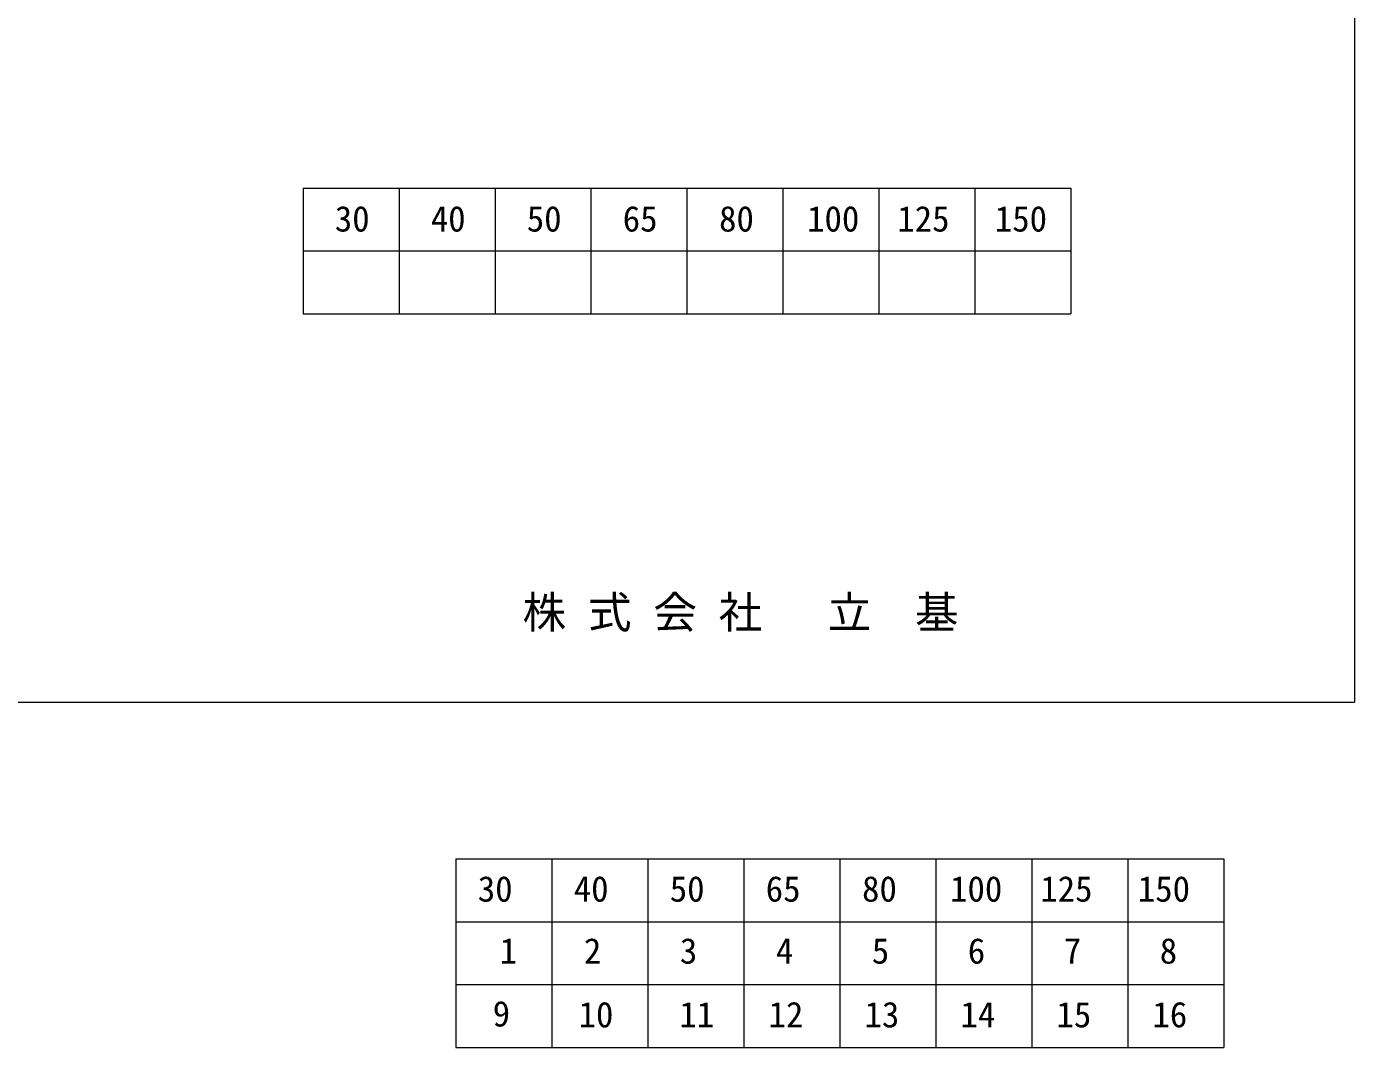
# Model space of a CAD drawing. Units: millimetres, scale not verified. Extents: x -4890 to 18490, y -2335 to 2335.
# Drawn here: x 3368 to 4890, y -2335 to -1166 of the extents above; entities that cross this region are included whole.
import ezdxf
from ezdxf.enums import TextEntityAlignment as Align

# ---------------------------------------------------------------- set-up
doc = ezdxf.new("R2010")
doc.units = ezdxf.units.MM
doc.header["$LTSCALE"] = 10
for name, color, linetype, lineweight in [('0-2_waku', 7, 'Continuous', 18), ('0-E_文字１', 7, 'Continuous', 18), ('1-5_文字２', 7, 'Continuous', 5)]:
    doc.layers.add(name, color=color, linetype=linetype, lineweight=lineweight)
doc.styles.add('ＭＳ ゴシック', font='')
doc.styles.get('ＭＳ ゴシック').set_extended_font_data('MS Gothic')

msp = doc.modelspace()

# ---------------------------------------------------------------- linework, layer by layer
at = {"layer": '0-2_waku'}
for p, q in [((4889.94, 2335.39), (4889.94, -1939.61)), ((3684.94, -1350.61), (3684.94, -1494.61)), ((3684.94, -1350.61), (3684.94, -1494.61)), ((3684.94, -1350.61), (3684.94, -1494.61)), ((3684.94, -1350.61), (3684.94, -1494.61)), ((3684.94, -1350.61), (4564.94, -1350.61)), ((3794.94, -1350.61), (3794.94, -1494.61)), ((3904.94, -1350.61), (3904.94, -1494.61)), ((3904.94, -1350.61), (3904.94, -1494.61)), ((4014.94, -1350.61), (4014.94, -1494.61)), ((4124.94, -1350.61), (4124.94, -1494.61)), ((4234.94, -1350.61), (4234.94, -1494.61)), ((4344.94, -1350.61), (4344.94, -1494.61)), ((4454.94, -1350.61), (4454.94, -1494.61)), ((4564.94, -1350.61), (4564.94, -1494.61)), ((3684.94, -1422.61), (4564.94, -1422.61)), ((3684.94, -1494.61), (4564.94, -1494.61)), ((-1230.06, -1939.61), (4889.94, -1939.61)), ((-1230.06, -1939.61), (4889.94, -1939.61))]:
    msp.add_line(p, q, dxfattribs=at)
at = {"layer": '1-5_文字２'}
for p, q in [((3860.07, -2119.17), (3860.07, -2263.17)), ((3860.07, -2119.17), (3860.07, -2263.17)), ((3860.07, -2119.17), (3860.07, -2263.17)), ((3860.07, -2119.17), (3860.07, -2263.17)), ((3860.07, -2119.17), (4740.07, -2119.17)), ((3860.07, -2119.17), (3860.07, -2263.17)), ((3860.07, -2119.17), (3860.07, -2263.17)), ((3860.07, -2119.17), (3860.07, -2263.17)), ((3860.07, -2119.17), (3860.07, -2263.17)), ((3860.07, -2119.17), (4740.07, -2119.17)), ((3970.07, -2119.17), (3970.07, -2263.17)), ((3970.07, -2119.17), (3970.07, -2263.17)), ((4080.07, -2119.17), (4080.07, -2263.17)), ((4080.07, -2119.17), (4080.07, -2263.17)), ((4080.07, -2119.17), (4080.07, -2263.17)), ((4080.07, -2119.17), (4080.07, -2263.17)), ((4190.07, -2119.17), (4190.07, -2263.17)), ((4190.07, -2119.17), (4190.07, -2263.17)), ((4300.07, -2119.17), (4300.07, -2263.17)), ((4300.07, -2119.17), (4300.07, -2263.17)), ((4410.07, -2119.17), (4410.07, -2263.17)), ((4410.07, -2119.17), (4410.07, -2263.17)), ((4520.07, -2119.17), (4520.07, -2263.17)), ((4520.07, -2119.17), (4520.07, -2263.17)), ((4630.07, -2119.17), (4630.07, -2263.17)), ((4630.07, -2119.17), (4630.07, -2263.17)), ((4740.07, -2119.17), (4740.07, -2263.17)), ((4740.07, -2119.17), (4740.07, -2263.17)), ((3860.07, -2191.17), (4740.07, -2191.17)), ((3860.07, -2191.17), (4740.07, -2191.17)), ((3860.07, -2263.17), (4740.07, -2263.17)), ((3860.07, -2263.17), (4740.07, -2263.17)), ((3860.07, -2263.17), (3860.07, -2335.17)), ((3860.07, -2263.17), (3860.07, -2335.17)), ((3860.07, -2263.17), (3860.07, -2335.17)), ((3860.07, -2263.17), (3860.07, -2335.17)), ((3860.07, -2263.17), (4740.07, -2263.17)), ((3860.07, -2263.17), (3860.07, -2335.17)), ((3860.07, -2263.17), (3860.07, -2335.17)), ((3860.07, -2263.17), (3860.07, -2335.17)), ((3860.07, -2263.17), (3860.07, -2335.17)), ((3860.07, -2263.17), (4740.07, -2263.17)), ((3970.07, -2263.17), (3970.07, -2335.17)), ((3970.07, -2263.17), (3970.07, -2335.17)), ((4080.07, -2263.17), (4080.07, -2335.17)), ((4080.07, -2263.17), (4080.07, -2335.17)), ((4080.07, -2263.17), (4080.07, -2335.17)), ((4080.07, -2263.17), (4080.07, -2335.17)), ((4190.07, -2263.17), (4190.07, -2335.17)), ((4190.07, -2263.17), (4190.07, -2335.17)), ((4300.07, -2263.17), (4300.07, -2335.17)), ((4300.07, -2263.17), (4300.07, -2335.17)), ((4410.07, -2263.17), (4410.07, -2335.17)), ((4410.07, -2263.17), (4410.07, -2335.17)), ((4520.07, -2263.17), (4520.07, -2335.17)), ((4520.07, -2263.17), (4520.07, -2335.17)), ((4630.07, -2263.17), (4630.07, -2335.17)), ((4630.07, -2263.17), (4630.07, -2335.17)), ((4740.07, -2263.17), (4740.07, -2335.17)), ((4740.07, -2263.17), (4740.07, -2335.17)), ((3860.07, -2335.17), (4740.07, -2335.17)), ((3860.07, -2335.17), (4740.07, -2335.17))]:
    msp.add_line(p, q, dxfattribs=at)

# ---------------------------------------------------------------- texts
at = {"layer": '0-E_文字１', "style": 'ＭＳ ゴシック'}
for s, height, p in [('30', 29.33, (3721.35, -1409.3)), ('40', 29.33, (3831.35, -1409.3)), ('50', 29.33, (3941.35, -1409.3)), ('65', 29.33, (4051.35, -1409.3)), ('80', 29.33, (4161.76, -1409.3)), ('100', 29.33, (4262.63, -1409.3)), ('125', 29.33, (4366.02, -1409.3)), ('150', 29.33, (4477.78, -1409.3)), ('株 式 会 社 \u3000立\u3000基', 36.66, (3936.48, -1865.97))]:
    msp.add_text(s, height=height, dxfattribs=at).set_placement(p, align=Align.BOTTOM_LEFT)
at = {"layer": '1-5_文字２', "style": 'ＭＳ ゴシック'}
for s, p in [('30', (3885.23, -2176.99)), ('30', (3885.23, -2176.99)), ('40', (3995.23, -2176.99)), ('40', (3995.23, -2176.99)), ('50', (4105.23, -2176.99)), ('50', (4105.23, -2176.99)), ('65', (4215.23, -2176.99)), ('65', (4215.23, -2176.99)), ('80', (4325.63, -2176.99)), ('80', (4325.63, -2176.99)), ('100', (4426.51, -2176.99)), ('100', (4426.51, -2176.99)), ('125', (4529.9, -2176.99)), ('125', (4529.9, -2176.99)), ('150', (4641.66, -2176.99)), ('150', (4641.66, -2176.99)), ('1', (3910.37, -2248.02)), ('2', (4006.81, -2248.02)), ('3', (4116.81, -2248.02)), ('4', (4226.81, -2248.02)), ('5', (4336.81, -2248.02)), ('6', (4446.81, -2248.02)), ('7', (4556.81, -2248.02)), ('8', (4666.81, -2248.02)), ('9', (3902.31, -2320.02)), ('10', (4000.72, -2320.99)), ('11', (4116.22, -2320.99)), ('12', (4218.43, -2320.99)), ('13', (4328.43, -2320.99)), ('14', (4438.43, -2320.99)), ('15', (4548.43, -2320.99)), ('16', (4658.43, -2320.99))]:
    msp.add_text(s, height=29.33, dxfattribs=at).set_placement(p, align=Align.BOTTOM_LEFT)

doc.saveas('drawing.dxf')
